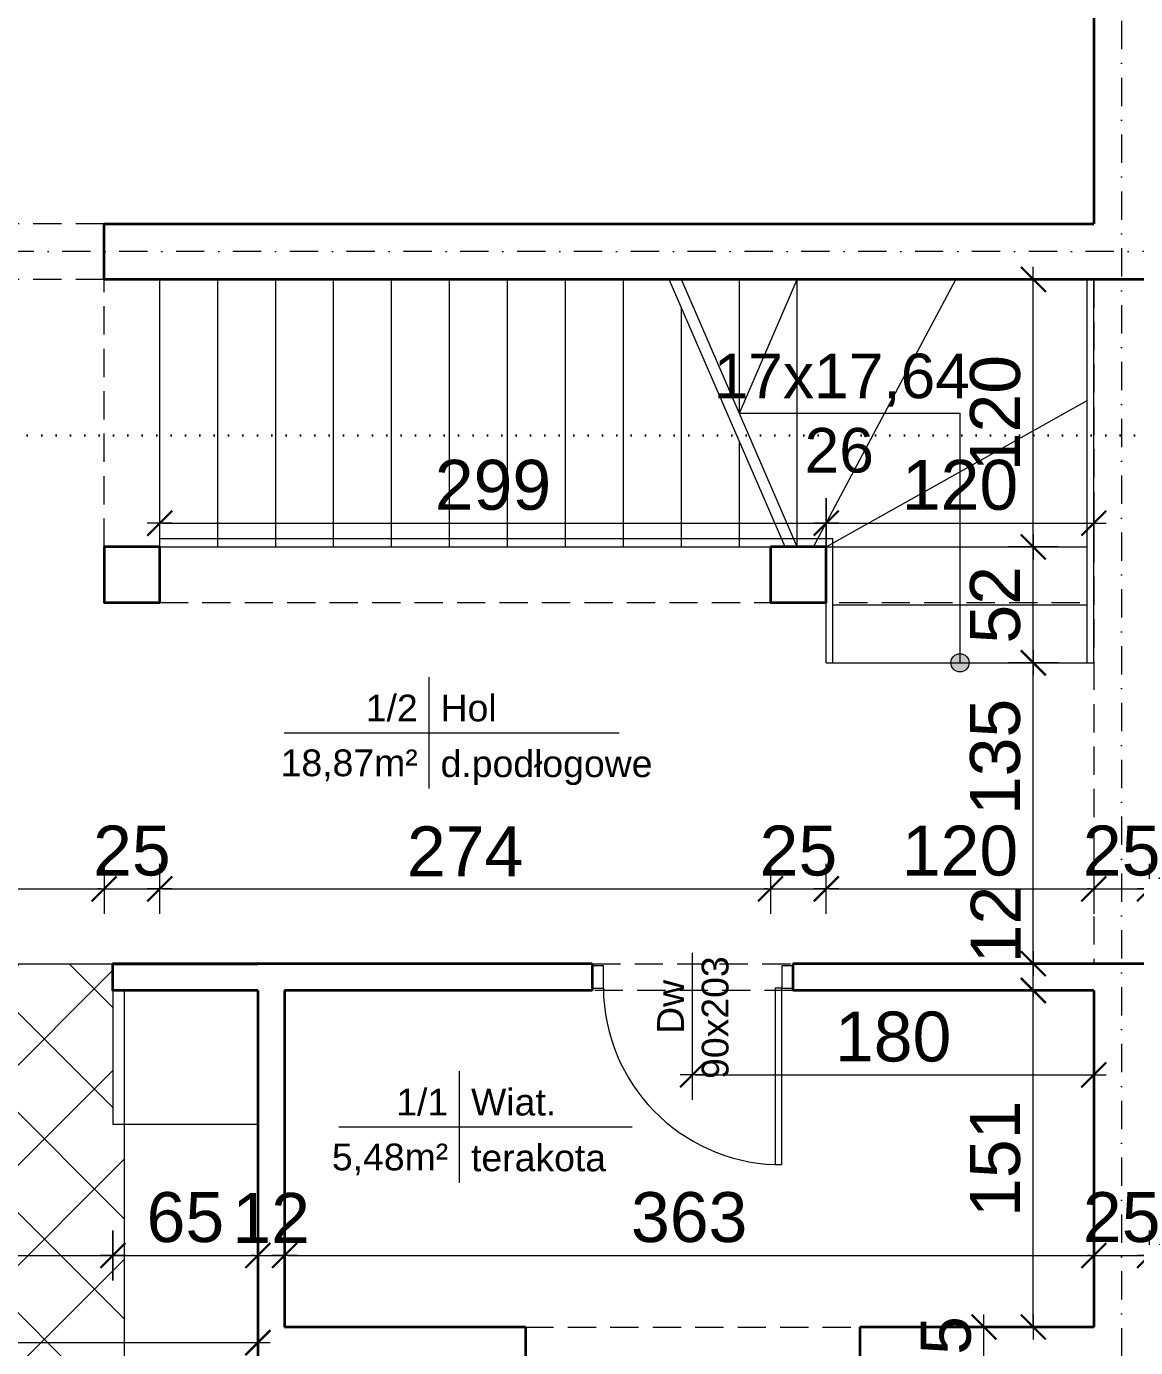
# Model space of a CAD drawing. Header units: millimetres. Extents: x -2481 to 45049, y -11067 to 11055.
# Drawn here: x -1532 to -1034, y 3695 to 4287 of the extents above; entities that cross this region are included whole.
import ezdxf

# ---------------------------------------------------------------- set-up
doc = ezdxf.new("R2010")
doc.units = ezdxf.units.MM
for name, pattern in [('DASHDOT', [25.4, 12.7, -6.35, 0, -6.35]), ('DASHED', [19.05, 12.7, -6.35]), ('DOT', [6.35, 0, -6.35])]:
    doc.linetypes.add(name, pattern=pattern)
for name, color, linetype, lineweight in [('A-meble', 254, 'Continuous', 5), ('A-murowane', 3, 'Continuous', 35), ('A-osie', 7, 'DASHDOT', 5), ('A-pod', 6, 'DASHED', 15), ('A-schody', 2, 'Continuous', 5), ('A-stolarka', 1, 'Continuous', 5), ('A17_OPIS_WARSTW', 22, 'Continuous', 9), ('B-linia przekrojowa', 255, 'DOT', 30), ('B-opis', 7, 'Continuous', 0)]:
    doc.layers.add(name, color=color, linetype=linetype, lineweight=lineweight)
doc.styles.get("Standard").update_dxf_attribs({"font": 'arial.ttf'})
doc.dimstyles.new('PM-100', dxfattribs={"dimscale": 2.8, "dimtxt": 8, "dimasz": 0.5, "dimexe": 0, "dimexo": 0, "dimgap": 2, "dimtad": 1, "dimdec": 1, "dimrnd": 0.1, "dimzin": 13, "dimdsep": 46, "dimtxsty": 'Standard', "dimblk": 'Q', "dimcen": 0, "dimse1": 1, "dimse2": 1, "dimclrd": 256, "dimclre": 251, "dimclrt": 41, "dimadec": 1, "dimazin": 0, "dimtfac": 1, "dimtdec": 1, "dimtix": 1, "dimtmove": 1, "dimatfit": 0, "dimldrblk": 'NONE', "dimfxl": 1, "dimtolj": 1, "dimtzin": 13, "dimlwd": -1, "dimlwe": 0, "dimarcsym": 0})

# ---------------------------------------------------------------- blocks, each defined once
blk = doc.blocks.new('A$C1DD639F3')
at = {"layer": 'B-opis'}
blk.add_line((40, -40.1), (40, 10.87), dxfattribs=at)
at = {"layer": 'B-opis', "insert": (24.12, -25.48), "char_height": 12, "attachment_point": 1, "rotation": 90}
blk.add_mtext_dynamic_manual_height_columns('Dw\\P\\pi-20.199;90x203', width=13.1429, gutter_width=12.5, heights=[0], dxfattribs=at)
blk = doc.blocks.new('Q')
for p, q in [((0, 8), (0, -8)), ((-4, 0), (4, 0))]:
    blk.add_line(p, q)
at = {"const_width": 0.7}
blk.add_lwpolyline([(4, 4), (-4, -4)], dxfattribs=at)
blk = doc.blocks.new('*D32')
at = {"layer": 'A17_OPIS_WARSTW', "transparency": 16777216}
blk.add_line((-1831.45, 3900.54), (-1498.25, 3900.54), dxfattribs=at)
at = {"layer": 'Defpoints', "color": 0, "transparency": 16777216}
for p in [(-1496.85, 4038.55), (-1832.85, 3918.07), (-1496.85, 3900.54)]:
    blk.add_point(p, dxfattribs=at)
at = {"layer": 'A17_OPIS_WARSTW', "transparency": 16777216, "xscale": 1.4, "yscale": 1.4, "zscale": 1.4, "rotation": 180}
blk.add_blockref('Q', (-1832.85, 3900.54), dxfattribs=at)
at = {"layer": 'A17_OPIS_WARSTW', "transparency": 16777216, "xscale": 1.4, "yscale": 1.4, "zscale": 1.4}
blk.add_blockref('Q', (-1496.85, 3900.54), dxfattribs=at)
at = {"layer": 'A17_OPIS_WARSTW', "color": 41, "transparency": 16777216, "insert": (-1591.69, 3917.58), "char_height": 22.4, "attachment_point": 5}
blk.add_mtext('\\A1;336', dxfattribs=at)
blk = doc.blocks.new('_None')
blk = doc.blocks.new('*D77')
at = {"layer": 'A17_OPIS_WARSTW', "transparency": 16777216}
for p, q in [((-1054.25, 3736.09), (-1055.65, 3736.09)), ((-1052.85, 3736.09), (-1027.85, 3736.09)), ((-1026.45, 3736.09), (-1025.05, 3736.09))]:
    blk.add_line(p, q, dxfattribs=at)
at = {"layer": 'Defpoints', "color": 0, "transparency": 16777216}
for p in [(-1052.85, 3736.09), (-1027.85, 3736.09), (-1027.85, 3736.09)]:
    blk.add_point(p, dxfattribs=at)
at = {"layer": 'A17_OPIS_WARSTW', "transparency": 16777216, "xscale": 1.4, "yscale": 1.4, "zscale": 1.4}
blk.add_blockref('Q', (-1052.85, 3736.09), dxfattribs=at)
at = {"layer": 'A17_OPIS_WARSTW', "transparency": 16777216, "xscale": 1.4, "yscale": 1.4, "zscale": 1.4, "rotation": 180}
blk.add_blockref('Q', (-1027.85, 3736.09), dxfattribs=at)
at = {"layer": 'A17_OPIS_WARSTW', "color": 41, "transparency": 16777216, "insert": (-1040.35, 3753.13), "char_height": 22.4, "attachment_point": 5}
blk.add_mtext('\\A1;25', dxfattribs=at)
blk = doc.blocks.new('*D85')
at = {"layer": 'A17_OPIS_WARSTW', "transparency": 16777216}
blk.add_line((-1079.98, 4055.37), (-1079.98, 4172.57), dxfattribs=at)
at = {"layer": 'Defpoints', "color": 0, "transparency": 16777216}
for p in [(-1079.98, 4173.97), (-1079.98, 4173.97), (-1079.98, 4053.97)]:
    blk.add_point(p, dxfattribs=at)
at = {"layer": 'A17_OPIS_WARSTW', "transparency": 16777216, "xscale": 1.4, "yscale": 1.4, "zscale": 1.4}
for p, rotation in [((-1079.98, 4173.97), 90), ((-1079.98, 4053.97), 270)]:
    blk.add_blockref('Q', p, dxfattribs=dict(at, rotation=rotation))
at = {"layer": 'A17_OPIS_WARSTW', "color": 41, "transparency": 16777216, "insert": (-1097.01, 4113.97), "char_height": 22.4, "attachment_point": 5, "rotation": 90}
blk.add_mtext('\\A1;120', dxfattribs=at)
blk = doc.blocks.new('*D86')
at = {"layer": 'A17_OPIS_WARSTW', "transparency": 16777216}
for p, q in [((-1429.25, 3736.09), (-1430.65, 3736.09)), ((-1427.85, 3736.09), (-1415.85, 3736.09)), ((-1414.45, 3736.09), (-1413.05, 3736.09))]:
    blk.add_line(p, q, dxfattribs=at)
at = {"layer": 'Defpoints', "color": 0, "transparency": 16777216}
for p in [(-1427.85, 3736.09), (-1415.85, 3736.09), (-1415.85, 3736.09)]:
    blk.add_point(p, dxfattribs=at)
at = {"layer": 'A17_OPIS_WARSTW', "transparency": 16777216, "xscale": 1.4, "yscale": 1.4, "zscale": 1.4}
blk.add_blockref('Q', (-1427.85, 3736.09), dxfattribs=at)
at = {"layer": 'A17_OPIS_WARSTW', "transparency": 16777216, "xscale": 1.4, "yscale": 1.4, "zscale": 1.4, "rotation": 180}
blk.add_blockref('Q', (-1415.85, 3736.09), dxfattribs=at)
at = {"layer": 'A17_OPIS_WARSTW', "color": 41, "transparency": 16777216, "insert": (-1421.85, 3752.94), "char_height": 22.4, "attachment_point": 5}
blk.add_mtext('\\A1;12', dxfattribs=at)
blk = doc.blocks.new('*D36')
at = {"layer": 'A17_OPIS_WARSTW', "transparency": 16777216}
for p, q in [((-1498.25, 3900.54), (-1499.65, 3900.54)), ((-1496.85, 3900.54), (-1471.85, 3900.54)), ((-1470.45, 3900.54), (-1469.05, 3900.54))]:
    blk.add_line(p, q, dxfattribs=at)
at = {"layer": 'Defpoints', "color": 0, "transparency": 16777216}
for p in [(-1496.85, 4038.55), (-1471.85, 4038.55), (-1471.85, 3900.54)]:
    blk.add_point(p, dxfattribs=at)
at = {"layer": 'A17_OPIS_WARSTW', "transparency": 16777216, "xscale": 1.4, "yscale": 1.4, "zscale": 1.4}
blk.add_blockref('Q', (-1496.85, 3900.54), dxfattribs=at)
at = {"layer": 'A17_OPIS_WARSTW', "transparency": 16777216, "xscale": 1.4, "yscale": 1.4, "zscale": 1.4, "rotation": 180}
blk.add_blockref('Q', (-1471.85, 3900.54), dxfattribs=at)
at = {"layer": 'A17_OPIS_WARSTW', "color": 41, "transparency": 16777216, "insert": (-1484.35, 3917.58), "char_height": 22.4, "attachment_point": 5}
blk.add_mtext('\\A1;25', dxfattribs=at)
blk = doc.blocks.new('*D38')
at = {"layer": 'A17_OPIS_WARSTW', "transparency": 16777216}
for p, q in [((-1199.25, 3900.54), (-1200.65, 3900.54)), ((-1197.85, 3900.54), (-1172.85, 3900.54)), ((-1171.45, 3900.54), (-1170.05, 3900.54))]:
    blk.add_line(p, q, dxfattribs=at)
at = {"layer": 'Defpoints', "color": 0, "transparency": 16777216}
for p in [(-1197.85, 4038.55), (-1172.85, 4038.55), (-1172.85, 3900.54)]:
    blk.add_point(p, dxfattribs=at)
at = {"layer": 'A17_OPIS_WARSTW', "transparency": 16777216, "xscale": 1.4, "yscale": 1.4, "zscale": 1.4}
blk.add_blockref('Q', (-1197.85, 3900.54), dxfattribs=at)
at = {"layer": 'A17_OPIS_WARSTW', "transparency": 16777216, "xscale": 1.4, "yscale": 1.4, "zscale": 1.4, "rotation": 180}
blk.add_blockref('Q', (-1172.85, 3900.54), dxfattribs=at)
at = {"layer": 'A17_OPIS_WARSTW', "color": 41, "transparency": 16777216, "insert": (-1185.35, 3917.58), "char_height": 22.4, "attachment_point": 5}
blk.add_mtext('\\A1;25', dxfattribs=at)
blk = doc.blocks.new('*D39')
at = {"layer": 'A17_OPIS_WARSTW', "transparency": 16777216}
blk.add_line((-1171.45, 3900.54), (-1054.25, 3900.54), dxfattribs=at)
at = {"layer": 'Defpoints', "color": 0, "transparency": 16777216}
for p in [(-1172.85, 4038.55), (-1052.85, 4011.55), (-1052.85, 3900.54)]:
    blk.add_point(p, dxfattribs=at)
at = {"layer": 'A17_OPIS_WARSTW', "transparency": 16777216, "xscale": 1.4, "yscale": 1.4, "zscale": 1.4, "rotation": 180}
blk.add_blockref('Q', (-1172.85, 3900.54), dxfattribs=at)
at = {"layer": 'A17_OPIS_WARSTW', "transparency": 16777216, "xscale": 1.4, "yscale": 1.4, "zscale": 1.4}
blk.add_blockref('Q', (-1052.85, 3900.54), dxfattribs=at)
at = {"layer": 'A17_OPIS_WARSTW', "color": 41, "transparency": 16777216, "insert": (-1112.85, 3917.58), "char_height": 22.4, "attachment_point": 5}
blk.add_mtext('\\A1;120', dxfattribs=at)
blk = doc.blocks.new('*D40')
at = {"layer": 'A17_OPIS_WARSTW', "transparency": 16777216}
blk.add_line((-1470.45, 3900.54), (-1199.25, 3900.54), dxfattribs=at)
at = {"layer": 'Defpoints', "color": 0, "transparency": 16777216}
for p in [(-1471.85, 4038.55), (-1197.85, 4038.55), (-1197.85, 3900.54)]:
    blk.add_point(p, dxfattribs=at)
at = {"layer": 'A17_OPIS_WARSTW', "transparency": 16777216, "xscale": 1.4, "yscale": 1.4, "zscale": 1.4, "rotation": 180}
blk.add_blockref('Q', (-1471.85, 3900.54), dxfattribs=at)
at = {"layer": 'A17_OPIS_WARSTW', "transparency": 16777216, "xscale": 1.4, "yscale": 1.4, "zscale": 1.4}
blk.add_blockref('Q', (-1197.85, 3900.54), dxfattribs=at)
at = {"layer": 'A17_OPIS_WARSTW', "color": 41, "transparency": 16777216, "insert": (-1334.85, 3917.38), "char_height": 22.4, "attachment_point": 5}
blk.add_mtext('\\A1;274', dxfattribs=at)
blk = doc.blocks.new('*D133')
at = {"layer": 'A17_OPIS_WARSTW', "transparency": 16777216}
blk.add_line((-1231.45, 3817.11), (-1054.25, 3817.11), dxfattribs=at)
at = {"layer": 'Defpoints', "color": 0, "transparency": 16777216}
for p in [(-1232.85, 3820.87), (-1052.85, 3820.87), (-1052.85, 3817.11)]:
    blk.add_point(p, dxfattribs=at)
at = {"layer": 'A17_OPIS_WARSTW', "transparency": 16777216, "xscale": 1.4, "yscale": 1.4, "zscale": 1.4, "rotation": 180}
blk.add_blockref('Q', (-1232.85, 3817.11), dxfattribs=at)
at = {"layer": 'A17_OPIS_WARSTW', "transparency": 16777216, "xscale": 1.4, "yscale": 1.4, "zscale": 1.4}
blk.add_blockref('Q', (-1052.85, 3817.11), dxfattribs=at)
at = {"layer": 'A17_OPIS_WARSTW', "color": 41, "transparency": 16777216, "insert": (-1142.85, 3834.14), "char_height": 22.4, "attachment_point": 5}
blk.add_mtext('\\A1;180', dxfattribs=at)
blk = doc.blocks.new('*D135')
at = {"layer": 'A17_OPIS_WARSTW', "transparency": 16777216}
for p, q in [((-1079.98, 3868.37), (-1079.98, 3869.77)), ((-1079.98, 3854.97), (-1079.98, 3866.97)), ((-1079.98, 3853.57), (-1079.98, 3852.17))]:
    blk.add_line(p, q, dxfattribs=at)
at = {"layer": 'Defpoints', "color": 0, "transparency": 16777216}
for p in [(-1079.98, 3866.97), (-1079.98, 3866.97), (-1052.85, 3854.97)]:
    blk.add_point(p, dxfattribs=at)
at = {"layer": 'A17_OPIS_WARSTW', "transparency": 16777216, "xscale": 1.4, "yscale": 1.4, "zscale": 1.4}
for p, rotation in [((-1079.98, 3866.97), 270), ((-1079.98, 3854.97), 90)]:
    blk.add_blockref('Q', p, dxfattribs=dict(at, rotation=rotation))
at = {"layer": 'A17_OPIS_WARSTW', "color": 41, "transparency": 16777216, "insert": (-1096.82, 3884.52), "char_height": 22.4, "attachment_point": 5, "rotation": 90}
blk.add_mtext('\\A1;12', dxfattribs=at)
blk = doc.blocks.new('*D136')
at = {"layer": 'A17_OPIS_WARSTW', "transparency": 16777216}
blk.add_line((-1079.98, 3868.37), (-1079.98, 4000.57), dxfattribs=at)
at = {"layer": 'Defpoints', "color": 0, "transparency": 16777216}
for p in [(-1079.98, 4001.97), (-1079.98, 4001.97), (-1079.98, 3866.97)]:
    blk.add_point(p, dxfattribs=at)
at = {"layer": 'A17_OPIS_WARSTW', "transparency": 16777216, "xscale": 1.4, "yscale": 1.4, "zscale": 1.4}
for p, rotation in [((-1079.98, 4001.97), 90), ((-1079.98, 3866.97), 270)]:
    blk.add_blockref('Q', p, dxfattribs=dict(at, rotation=rotation))
at = {"layer": 'A17_OPIS_WARSTW', "color": 41, "transparency": 16777216, "insert": (-1097.02, 3959.73), "char_height": 22.4, "attachment_point": 5, "rotation": 90}
blk.add_mtext('\\A1;135', dxfattribs=at)
blk = doc.blocks.new('*D137')
at = {"layer": 'A17_OPIS_WARSTW', "transparency": 16777216}
blk.add_line((-1079.98, 4003.37), (-1079.98, 4052.57), dxfattribs=at)
at = {"layer": 'Defpoints', "color": 0, "transparency": 16777216}
for p in [(-1079.98, 4053.97), (-1079.98, 4053.97), (-1079.98, 4001.97)]:
    blk.add_point(p, dxfattribs=at)
at = {"layer": 'A17_OPIS_WARSTW', "transparency": 16777216, "xscale": 1.4, "yscale": 1.4, "zscale": 1.4}
for p, rotation in [((-1079.98, 4053.97), 90), ((-1079.98, 4001.97), 270)]:
    blk.add_blockref('Q', p, dxfattribs=dict(at, rotation=rotation))
at = {"layer": 'A17_OPIS_WARSTW', "color": 41, "transparency": 16777216, "insert": (-1097.01, 4027.97), "char_height": 22.4, "attachment_point": 5, "rotation": 90}
blk.add_mtext('\\A1;52', dxfattribs=at)
blk = doc.blocks.new('*D138')
at = {"layer": 'A17_OPIS_WARSTW', "transparency": 16777216}
blk.add_line((-1079.98, 3705.37), (-1079.98, 3853.57), dxfattribs=at)
at = {"layer": 'Defpoints', "color": 0, "transparency": 16777216}
for p in [(-1079.98, 3854.97), (-1052.85, 3854.97), (-1052.85, 3703.97)]:
    blk.add_point(p, dxfattribs=at)
at = {"layer": 'A17_OPIS_WARSTW', "transparency": 16777216, "xscale": 1.4, "yscale": 1.4, "zscale": 1.4}
for p, rotation in [((-1079.98, 3854.97), 90), ((-1079.98, 3703.97), 270)]:
    blk.add_blockref('Q', p, dxfattribs=dict(at, rotation=rotation))
at = {"layer": 'A17_OPIS_WARSTW', "color": 41, "transparency": 16777216, "insert": (-1097.01, 3779.47), "char_height": 22.4, "attachment_point": 5, "rotation": 90}
blk.add_mtext('\\A1;151', dxfattribs=at)
blk = doc.blocks.new('*D140')
at = {"layer": 'A17_OPIS_WARSTW', "transparency": 16777216}
blk.add_line((-1831.45, 3696.97), (-1429.25, 3696.97), dxfattribs=at)
at = {"layer": 'Defpoints', "color": 0, "transparency": 16777216}
for p in [(-1832.85, 3696.97), (-1427.85, 3696.97), (-1427.85, 3696.97)]:
    blk.add_point(p, dxfattribs=at)
at = {"layer": 'A17_OPIS_WARSTW', "transparency": 16777216, "xscale": 1.4, "yscale": 1.4, "zscale": 1.4, "rotation": 180}
blk.add_blockref('Q', (-1832.85, 3696.97), dxfattribs=at)
at = {"layer": 'A17_OPIS_WARSTW', "transparency": 16777216, "xscale": 1.4, "yscale": 1.4, "zscale": 1.4}
blk.add_blockref('Q', (-1427.85, 3696.97), dxfattribs=at)
at = {"layer": 'A17_OPIS_WARSTW', "color": 41, "transparency": 16777216, "insert": (-1630.35, 3714.01), "char_height": 22.4, "attachment_point": 5}
blk.add_mtext('\\A1;405', dxfattribs=at)
blk = doc.blocks.new('*D141')
at = {"layer": 'A17_OPIS_WARSTW', "transparency": 16777216}
blk.add_line((-1491.45, 3736.09), (-1429.25, 3736.09), dxfattribs=at)
at = {"layer": 'Defpoints', "color": 0, "transparency": 16777216}
for p in [(-1492.85, 3860.97), (-1427.85, 3736.09), (-1427.85, 3736.09)]:
    blk.add_point(p, dxfattribs=at)
at = {"layer": 'A17_OPIS_WARSTW', "transparency": 16777216, "xscale": 1.4, "yscale": 1.4, "zscale": 1.4, "rotation": 180}
blk.add_blockref('Q', (-1492.85, 3736.09), dxfattribs=at)
at = {"layer": 'A17_OPIS_WARSTW', "transparency": 16777216, "xscale": 1.4, "yscale": 1.4, "zscale": 1.4}
blk.add_blockref('Q', (-1427.85, 3736.09), dxfattribs=at)
at = {"layer": 'A17_OPIS_WARSTW', "color": 41, "transparency": 16777216, "insert": (-1460.35, 3753.13), "char_height": 22.4, "attachment_point": 5}
blk.add_mtext('\\A1;65', dxfattribs=at)
blk = doc.blocks.new('*D142')
at = {"layer": 'A17_OPIS_WARSTW', "transparency": 16777216}
blk.add_line((-1831.45, 3736.09), (-1494.25, 3736.09), dxfattribs=at)
at = {"layer": 'Defpoints', "color": 0, "transparency": 16777216}
for p in [(-1492.85, 3860.97), (-1832.85, 3734.81), (-1492.85, 3736.09)]:
    blk.add_point(p, dxfattribs=at)
at = {"layer": 'A17_OPIS_WARSTW', "transparency": 16777216, "xscale": 1.4, "yscale": 1.4, "zscale": 1.4, "rotation": 180}
blk.add_blockref('Q', (-1832.85, 3736.09), dxfattribs=at)
at = {"layer": 'A17_OPIS_WARSTW', "transparency": 16777216, "xscale": 1.4, "yscale": 1.4, "zscale": 1.4}
blk.add_blockref('Q', (-1492.85, 3736.09), dxfattribs=at)
at = {"layer": 'A17_OPIS_WARSTW', "color": 41, "transparency": 16777216, "insert": (-1662.85, 3753.14), "char_height": 22.4, "attachment_point": 5}
blk.add_mtext('\\A1;340', dxfattribs=at)
blk = doc.blocks.new('*D144')
at = {"layer": 'A17_OPIS_WARSTW', "transparency": 16777216}
blk.add_line((-1414.45, 3736.09), (-1054.25, 3736.09), dxfattribs=at)
at = {"layer": 'Defpoints', "color": 0, "transparency": 16777216}
for p in [(-1415.85, 3736.09), (-1052.85, 3736.09), (-1052.85, 3736.09)]:
    blk.add_point(p, dxfattribs=at)
at = {"layer": 'A17_OPIS_WARSTW', "transparency": 16777216, "xscale": 1.4, "yscale": 1.4, "zscale": 1.4, "rotation": 180}
blk.add_blockref('Q', (-1415.85, 3736.09), dxfattribs=at)
at = {"layer": 'A17_OPIS_WARSTW', "transparency": 16777216, "xscale": 1.4, "yscale": 1.4, "zscale": 1.4}
blk.add_blockref('Q', (-1052.85, 3736.09), dxfattribs=at)
at = {"layer": 'A17_OPIS_WARSTW', "color": 41, "transparency": 16777216, "insert": (-1234.35, 3753.14), "char_height": 22.4, "attachment_point": 5}
blk.add_mtext('\\A1;363', dxfattribs=at)
blk = doc.blocks.new('*D54')
at = {"layer": 'A17_OPIS_WARSTW', "transparency": 16777216}
for p, q in [((-1054.25, 3900.54), (-1055.65, 3900.54)), ((-1052.85, 3900.54), (-1027.85, 3900.54)), ((-1026.45, 3900.54), (-1025.05, 3900.54))]:
    blk.add_line(p, q, dxfattribs=at)
at = {"layer": 'Defpoints', "color": 0, "transparency": 16777216}
for p in [(-1052.85, 4011.55), (-1027.85, 4011.55), (-1027.85, 3900.54)]:
    blk.add_point(p, dxfattribs=at)
at = {"layer": 'A17_OPIS_WARSTW', "transparency": 16777216, "xscale": 1.4, "yscale": 1.4, "zscale": 1.4}
blk.add_blockref('Q', (-1052.85, 3900.54), dxfattribs=at)
at = {"layer": 'A17_OPIS_WARSTW', "transparency": 16777216, "xscale": 1.4, "yscale": 1.4, "zscale": 1.4, "rotation": 180}
blk.add_blockref('Q', (-1027.85, 3900.54), dxfattribs=at)
at = {"layer": 'A17_OPIS_WARSTW', "color": 41, "transparency": 16777216, "insert": (-1040.35, 3917.58), "char_height": 22.4, "attachment_point": 5}
blk.add_mtext('\\A1;25', dxfattribs=at)
blk = doc.blocks.new('*D59')
at = {"layer": 'A17_OPIS_WARSTW', "transparency": 16777216}
blk.add_line((-1102.11, 3660.37), (-1102.11, 3702.57), dxfattribs=at)
at = {"layer": 'Defpoints', "color": 0, "transparency": 16777216}
for p in [(-1102.11, 3703.97), (-1102.11, 3703.97), (-1059.22, 3658.97)]:
    blk.add_point(p, dxfattribs=at)
at = {"layer": 'A17_OPIS_WARSTW', "transparency": 16777216, "xscale": 1.4, "yscale": 1.4, "zscale": 1.4}
for p, rotation in [((-1102.11, 3703.97), 90), ((-1102.11, 3658.97), 270)]:
    blk.add_blockref('Q', p, dxfattribs=dict(at, rotation=rotation))
at = {"layer": 'A17_OPIS_WARSTW', "color": 41, "transparency": 16777216, "insert": (-1119.1, 3691.47), "char_height": 22.4, "attachment_point": 5, "rotation": 90}
blk.add_mtext('\\A1;45', dxfattribs=at)
blk = doc.blocks.new('*D150')
at = {"layer": 'A17_OPIS_WARSTW', "transparency": 16777216}
blk.add_line((-1470.45, 4064.62), (-1174.25, 4064.62), dxfattribs=at)
at = {"layer": 'Defpoints', "color": 0, "transparency": 16777216}
for p in [(-1172.85, 4064.62), (-1471.85, 4053.97), (-1172.85, 4053.97)]:
    blk.add_point(p, dxfattribs=at)
at = {"layer": 'A17_OPIS_WARSTW', "transparency": 16777216, "xscale": 1.4, "yscale": 1.4, "zscale": 1.4, "rotation": 180}
blk.add_blockref('Q', (-1471.85, 4064.62), dxfattribs=at)
at = {"layer": 'A17_OPIS_WARSTW', "transparency": 16777216, "xscale": 1.4, "yscale": 1.4, "zscale": 1.4}
blk.add_blockref('Q', (-1172.85, 4064.62), dxfattribs=at)
at = {"layer": 'A17_OPIS_WARSTW', "color": 41, "transparency": 16777216, "insert": (-1322.35, 4081.66), "char_height": 22.4, "attachment_point": 5}
blk.add_mtext('\\A1;299', dxfattribs=at)
blk = doc.blocks.new('*D151')
at = {"layer": 'A17_OPIS_WARSTW', "transparency": 16777216}
blk.add_line((-1171.45, 4064.62), (-1054.25, 4064.62), dxfattribs=at)
at = {"layer": 'Defpoints', "color": 0, "transparency": 16777216}
for p in [(-1052.85, 4064.62), (-1052.85, 4064.62), (-1172.85, 4053.97)]:
    blk.add_point(p, dxfattribs=at)
at = {"layer": 'A17_OPIS_WARSTW', "transparency": 16777216, "xscale": 1.4, "yscale": 1.4, "zscale": 1.4, "rotation": 180}
blk.add_blockref('Q', (-1172.85, 4064.62), dxfattribs=at)
at = {"layer": 'A17_OPIS_WARSTW', "transparency": 16777216, "xscale": 1.4, "yscale": 1.4, "zscale": 1.4}
blk.add_blockref('Q', (-1052.85, 4064.62), dxfattribs=at)
at = {"layer": 'A17_OPIS_WARSTW', "color": 41, "transparency": 16777216, "insert": (-1112.85, 4081.66), "char_height": 22.4, "attachment_point": 5}
blk.add_mtext('\\A1;120', dxfattribs=at)
blk = doc.blocks.new('A$C7E556D42')
at = {"layer": 'B-linia przekrojowa'}
blk.add_line((-2027.47, -800), (-272.53, -800), dxfattribs=at)

msp = doc.modelspace()

# ---------------------------------------------------------------- hatches: boundary and pattern name
at = {"layer": 'A-meble'}
h = msp.add_hatch(dxfattribs=at)
h.set_pattern_fill('NET', color=256, scale=10, angle=45)
h.set_pattern_definition([(45, (-4936.177, 600.305), (-22.45064, 22.45064), []), (135, (-4936.177, 600.305), (-22.45064, -22.45064), [])])
h.paths.add_polyline_path([(-1772.85, 3866.97), (-1492.85, 3866.97), (-1492.85, 3794.97), (-1487.85, 3794.97), (-1487.85, 3658.97), (-1772.85, 3658.97)])
edge = h.paths.add_edge_path(flags=16)
edge.add_line((-1632.85, 3866.97), (-1492.85, 3866.97))
at = {"layer": 'A-schody', "ltscale": 0.8}
h = msp.add_hatch(color=256, dxfattribs=at)
h.dxf.hatch_style = 1
edge = h.paths.add_edge_path()
edge.add_arc((-1112.85, 4001.97), 4.09, 0, 360)

# ---------------------------------------------------------------- linework, layer by layer
at = {"layer": 'A-meble'}
for p, q in [((-1632.85, 3866.97), (-1492.85, 3866.97)), ((-1487.85, 3854.97), (-1487.85, 3658.97))]:
    msp.add_line(p, q, dxfattribs=at)
msp.add_lwpolyline([(-1492.85, 3854.97), (-1492.85, 3794.97), (-1427.85, 3794.97)], dxfattribs=at)
at = {"layer": 'A-murowane'}
for p, q in [((-1052.85, 4608.97), (-1052.85, 4198.97)), ((-1496.85, 4173.97), (-1496.85, 4198.97)), ((-1496.85, 4198.97), (-1052.85, 4198.97)), ((-994.85, 4173.97), (-1496.85, 4173.97)), ((-1277.85, 3866.97), (-1492.85, 3866.97)), ((-1277.85, 3866.97), (-1277.85, 3854.97)), ((-1187.85, 3866.97), (-1187.85, 3854.97)), ((-997.85, 3866.97), (-1187.85, 3866.97)), ((-1427.85, 3854.97), (-1427.85, 3598.97)), ((-1277.85, 3854.97), (-1415.85, 3854.97)), ((-1415.85, 3854.97), (-1415.85, 3703.97)), ((-1052.85, 3854.97), (-1187.85, 3854.97)), ((-1052.85, 3854.97), (-1052.85, 3703.97)), ((-1307.85, 3703.97), (-1415.85, 3703.97)), ((-1307.85, 3703.97), (-1307.85, 3678.97)), ((-1157.85, 3703.97), (-1157.85, 3678.97)), ((-1052.85, 3703.97), (-1157.85, 3703.97))]:
    msp.add_line(p, q, dxfattribs=at)
for points in [[(-1496.85, 4053.97), (-1496.85, 4028.97), (-1471.85, 4028.97), (-1471.85, 4053.97)], [(-1197.85, 4053.97), (-1197.85, 4028.97), (-1172.85, 4028.97), (-1172.85, 4053.97)]]:
    msp.add_lwpolyline(points, close=True, dxfattribs=at)
msp.add_lwpolyline([(-1427.85, 3854.97), (-1492.85, 3854.97), (-1492.85, 3866.97), (-1427.85, 3866.97)], dxfattribs=at)
at = {"layer": 'A-osie'}
for p, q in [((-1040.35, 4621.47), (-1040.35, 3586.47)), ((-610.35, 4186.47), (-1845.35, 4186.47))]:
    msp.add_line(p, q, dxfattribs=at)
at = {"layer": 'A-pod'}
for p, q in [((-1496.85, 4198.97), (-1832.85, 4198.97)), ((-1496.85, 4173.97), (-1832.85, 4173.97)), ((-1496.85, 4053.97), (-1496.85, 4173.97)), ((-1471.85, 4053.97), (-1471.85, 4173.97)), ((-1052.85, 4173.97), (-1052.85, 3866.97)), ((-1471.85, 4053.97), (-1052.85, 4053.97)), ((-1471.85, 4028.97), (-1052.85, 4028.97)), ((-1277.85, 3866.97), (-1187.85, 3866.97)), ((-1187.85, 3854.97), (-1277.85, 3854.97)), ((-1307.85, 3703.97), (-1157.85, 3703.97))]:
    msp.add_line(p, q, dxfattribs=at)
at = {"layer": 'A-schody'}
for p, q in [((-1471.85, 4053.97), (-1471.85, 4173.97)), ((-1445.85, 4053.97), (-1445.85, 4173.97)), ((-1419.85, 4053.97), (-1419.85, 4173.97)), ((-1393.85, 4053.97), (-1393.85, 4173.97)), ((-1367.85, 4053.97), (-1367.85, 4173.97)), ((-1341.85, 4053.97), (-1341.85, 4173.97)), ((-1315.85, 4053.97), (-1315.85, 4173.97)), ((-1289.85, 4053.97), (-1289.85, 4173.97)), ((-1263.85, 4053.97), (-1263.85, 4173.97)), ((-1211.85, 4113.97), (-1211.85, 4173.97)), ((-1185.85, 4053.97), (-1185.85, 4173.97)), ((-1178.52, 4053.97), (-1114.71, 4173.97)), ((-1055.85, 4001.97), (-1055.85, 4173.97)), ((-1052.85, 4001.97), (-1052.85, 4173.97)), ((-1237.85, 4053.97), (-1237.85, 4161.4)), ((-1172.85, 4053.97), (-1055.85, 4119.61)), ((-1211.85, 4053.97), (-1211.85, 4101.4)), ((-1471.85, 4057.77), (-1169.85, 4057.77)), ((-1169.85, 4001.97), (-1169.85, 4057.77)), ((-1471.85, 4053.97), (-1185.85, 4053.97)), ((-1172.85, 4053.97), (-1055.85, 4053.97)), ((-1172.85, 4001.97), (-1172.85, 4053.97)), ((-1169.85, 4027.97), (-1055.85, 4027.97)), ((-1172.85, 4001.97), (-1052.85, 4001.97))]:
    msp.add_line(p, q, dxfattribs=at)
at = {"layer": 'A-schody', "ltscale": 0.8}
for p, q in [((-1191.3, 4053.97), (-1243.3, 4173.97)), ((-1185.85, 4053.97), (-1237.85, 4173.97)), ((-1211.85, 4113.97), (-1185.85, 4173.97)), ((-1211.85, 4113.97), (-1112.85, 4113.97)), ((-1112.85, 4001.97), (-1112.85, 4113.97))]:
    msp.add_line(p, q, dxfattribs=at)
msp.add_circle((-1112.85, 4001.97), 4.09, dxfattribs=at)
at = {"layer": 'A-stolarka'}
for points in [[(-1272.85, 3865.97), (-1277.85, 3865.97), (-1277.85, 3855.97), (-1272.85, 3855.97)], [(-1187.85, 3865.97), (-1192.85, 3865.97), (-1192.85, 3855.97), (-1187.85, 3855.97)], [(-1192.85, 3855.97), (-1195.85, 3855.97), (-1195.85, 3776.86), (-1192.85, 3776.86)]]:
    msp.add_lwpolyline(points, close=True, dxfattribs=at)
msp.add_arc((-1192.93, 3856.73), 79.93, 180.5436, 267.90504, dxfattribs=at)
at = {"layer": 'B-opis'}
for p, q in [((-1351, 3945.55), (-1351, 3995.55)), ((-1416, 3970.55), (-1265.79, 3970.55)), ((-1337.33, 3768.72), (-1337.33, 3818.72)), ((-1391.46, 3793.72), (-1259.87, 3793.72))]:
    msp.add_line(p, q, dxfattribs=at)

# ---------------------------------------------------------------- block references
at = {"layer": 'B-linia przekrojowa'}
msp.add_blockref('A$C7E556D42', (-77.85, 4903.97), dxfattribs=at)
at = {"layer": 'B-opis'}
msp.add_blockref('A$C1DD639F3', (-1272.85, 3860.97), dxfattribs=at)

# ---------------------------------------------------------------- texts
for s, width, insert, char_height, attachment_point in [('\\pi-48.715;17x17,64\\P\\pi-7.9169;26', 13.1429, (-1174.66, 4140.67), 20, 1), ('1/2', 87.8944, (-1356.13, 3987.69), 12, 3), ('Hol', 148.0981, (-1345.87, 3987.69), 12, 1), ('18,87m²', 87.8944, (-1356.13, 3963.09), 12, 3), ('d.podłogowe', 87.8944, (-1345.87, 3962.69), 12, 1), ('1/1', 87.8944, (-1342.46, 3810.87), 12, 3), ('Wiat.', 148.0981, (-1332.2, 3810.87), 12, 1), ('5,48m²', 87.8944, (-1342.46, 3786.27), 12, 3), ('terakota', 87.8944, (-1332.2, 3785.87), 12, 1)]:
    msp.add_mtext_dynamic_manual_height_columns(s, width=width, gutter_width=12.5, heights=[0], dxfattribs=dict(at, insert=insert, char_height=char_height, attachment_point=attachment_point))

# ---------------------------------------------------------------- dimensions: what is measured, and where the dimension line sits
at = {"layer": 'A17_OPIS_WARSTW'}
for base, p1, p2, picture, middle in [((-1079.98, 4173.97), (-1079.98, 4053.97), (-1079.98, 4173.97), '*D85', (-1097.01, 4113.97)), ((-1079.98, 4053.97), (-1079.98, 4001.97), (-1079.98, 4053.97), '*D137', (-1097.01, 4027.97)), ((-1079.98, 3854.97), (-1052.85, 3703.97), (-1052.85, 3854.97), '*D138', (-1097.01, 3779.47))]:
    dim = msp.add_linear_dim(base=base, p1=p1, p2=p2, angle=90, dimstyle='PM-100', dxfattribs=at)
    dim.commit()
    dim.dimension.update_dxf_attribs({"geometry": picture, "text_midpoint": middle})
for base, p1, p2, picture, middle in [((-1172.85, 4064.62), (-1471.85, 4053.97), (-1172.85, 4053.97), '*D150', (-1322.35, 4081.66)), ((-1052.85, 4064.62), (-1172.85, 4053.97), (-1052.85, 4064.62), '*D151', (-1112.85, 4081.66)), ((-1471.85, 3900.54), (-1496.85, 4038.55), (-1471.85, 4038.55), '*D36', (-1484.35, 3917.58)), ((-1197.85, 3900.54), (-1471.85, 4038.55), (-1197.85, 4038.55), '*D40', (-1334.85, 3917.38)), ((-1172.85, 3900.54), (-1197.85, 4038.55), (-1172.85, 4038.55), '*D38', (-1185.35, 3917.58)), ((-1052.85, 3900.54), (-1172.85, 4038.55), (-1052.85, 4011.55), '*D39', (-1112.85, 3917.58)), ((-1027.85, 3900.54), (-1052.85, 4011.55), (-1027.85, 4011.55), '*D54', (-1040.35, 3917.58)), ((-1492.85, 3736.09), (-1832.85, 3734.81), (-1492.85, 3860.97), '*D142', (-1662.85, 3753.14)), ((-1427.85, 3736.09), (-1492.85, 3860.97), (-1427.85, 3736.09), '*D141', (-1460.35, 3753.13)), ((-1052.85, 3817.11), (-1232.85, 3820.87), (-1052.85, 3820.87), '*D133', (-1142.85, 3834.14)), ((-1415.85, 3736.09), (-1427.85, 3736.09), (-1415.85, 3736.09), '*D86', (-1421.85, 3752.94)), ((-1052.85, 3736.09), (-1415.85, 3736.09), (-1052.85, 3736.09), '*D144', (-1234.35, 3753.14)), ((-1027.85, 3736.09), (-1052.85, 3736.09), (-1027.85, 3736.09), '*D77', (-1040.35, 3753.13)), ((-1427.85, 3696.97), (-1832.85, 3696.97), (-1427.85, 3696.97), '*D140', (-1630.35, 3714.01))]:
    dim = msp.add_linear_dim(base=base, p1=p1, p2=p2, dimstyle='PM-100', dxfattribs=at)
    dim.commit()
    dim.dimension.update_dxf_attribs({"geometry": picture, "text_midpoint": middle})
dim = msp.add_linear_dim(base=(-1496.85, 3900.54), p1=(-1832.85, 3918.07), p2=(-1496.85, 4038.55), dimstyle='PM-100', dxfattribs=at)
dim.commit()
dim.dimension.update_dxf_attribs({"geometry": '*D32', "text_midpoint": (-1591.69, 3900.54), "dimtype": 160})
for base, p1, p2, picture, middle in [((-1079.98, 4001.97), (-1079.98, 3866.97), (-1079.98, 4001.97), '*D136', (-1079.98, 3959.73)), ((-1079.98, 3866.97), (-1052.85, 3854.97), (-1079.98, 3866.97), '*D135', (-1079.98, 3884.52)), ((-1102.11, 3703.97), (-1059.22, 3658.97), (-1102.11, 3703.97), '*D59', (-1102.11, 3691.47))]:
    dim = msp.add_linear_dim(base=base, p1=p1, p2=p2, angle=90, dimstyle='PM-100', dxfattribs=at)
    dim.commit()
    dim.dimension.update_dxf_attribs({"geometry": picture, "text_midpoint": middle, "dimtype": 160})

doc.saveas('drawing.dxf')
